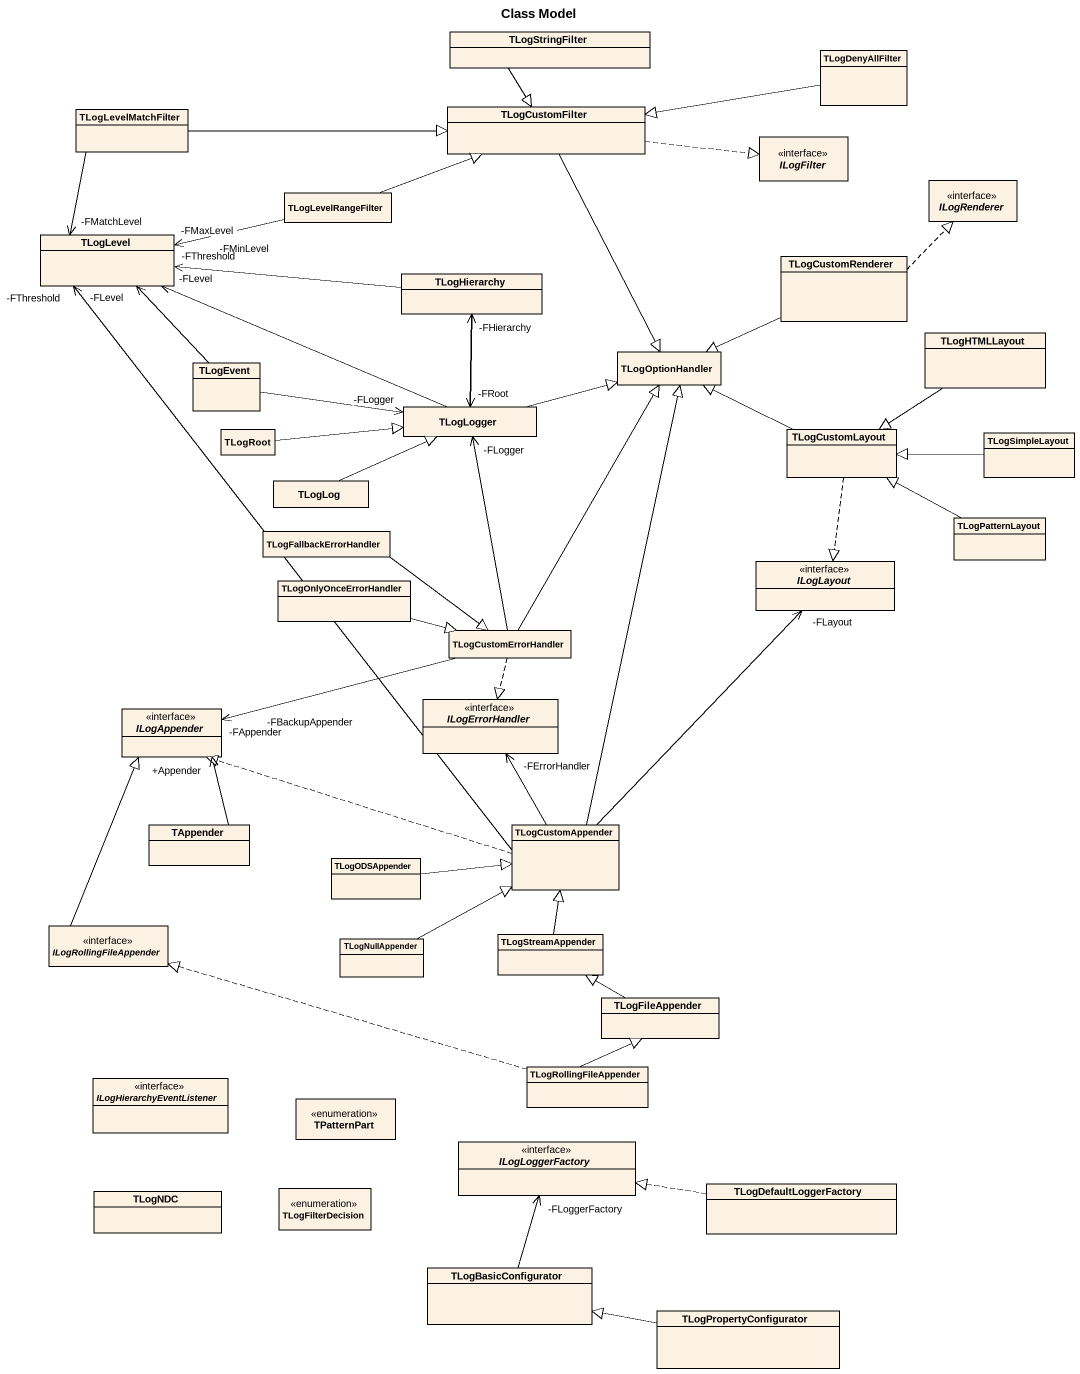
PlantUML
@startuml
title Class Model
hide circle
hide empty members
class TLogStringFilter
class TLogDenyAllFilter
class TLogLevelMatchFilter
class TLogCustomFilter
interface ILogFilter
class TLogLevelRangeFilter
interface ILogRenderer
class TLogLevel
class TLogHierarchy
class TLogCustomRenderer
class TLogEvent
class TLogOptionHandler
class TLogHTMLLayout
class TLogLogger
class TLogRoot
class TLogCustomLayout
class TLogSimpleLayout
class TLogLog
class TLogFallbackErrorHandler
class TLogPatternLayout
interface ILogLayout
class TLogOnlyOnceErrorHandler
class TLogCustomErrorHandler
interface ILogErrorHandler
interface ILogAppender
class TAppender
class TLogCustomAppender
class TLogODSAppender
interface ILogRollingFileAppender
class TLogNullAppender
class TLogStreamAppender
class TLogFileAppender
interface ILogHierarchyEventListener
class TLogRollingFileAppender
enum TPatternPart
interface ILogLoggerFactory
class TLogNDC
enum TLogFilterDecision
class TLogDefaultLoggerFactory
class TLogBasicConfigurator
class TLogPropertyConfigurator
TLogStringFilter --|> TLogCustomFilter
TLogDenyAllFilter -left-|> TLogCustomFilter
TLogLevelMatchFilter -right-|> TLogCustomFilter
TLogLevelMatchFilter --> "-FMatchLevel" TLogLevel
TLogCustomFilter .right.|> ILogFilter
TLogCustomFilter --|> TLogOptionHandler
TLogLevelRangeFilter -right-|> TLogCustomFilter
TLogLevelRangeFilter -left-> "-FMaxLevel" TLogLevel
TLogLevelRangeFilter -left-> "-FMinLevel" TLogLevel
TLogHierarchy -left-> "-FThreshold" TLogLevel
TLogHierarchy --> "-FRoot" TLogLogger
TLogCustomRenderer .up.|> ILogRenderer
TLogCustomRenderer -left-|> TLogOptionHandler
TLogEvent -up-> "-FLevel" TLogLevel
TLogEvent -right-> "-FLogger" TLogLogger
TLogHTMLLayout --|> TLogCustomLayout
TLogLogger -left-> "-FLevel" TLogLevel
TLogLogger -up-> "-FHierarchy" TLogHierarchy
TLogLogger -right-|> TLogOptionHandler
TLogRoot -right-|> TLogLogger
TLogCustomLayout -left-|> TLogOptionHandler
TLogCustomLayout ..|> ILogLayout
TLogSimpleLayout -left-|> TLogCustomLayout
TLogLog -right-|> TLogLogger
TLogFallbackErrorHandler -right-|> TLogCustomErrorHandler
TLogPatternLayout -left-|> TLogCustomLayout
TLogOnlyOnceErrorHandler -right-|> TLogCustomErrorHandler
TLogCustomErrorHandler -up-|> TLogOptionHandler
TLogCustomErrorHandler -up-> "-FLogger" TLogLogger
TLogCustomErrorHandler ..|> ILogErrorHandler
TLogCustomErrorHandler -left-> "-FAppender" ILogAppender
TLogCustomErrorHandler -left-> "-FBackupAppender" ILogAppender
TAppender -up-> "+Appender" ILogAppender
TLogCustomAppender -up-> "-FThreshold" TLogLevel
TLogCustomAppender -up-|> TLogOptionHandler
TLogCustomAppender -up-> "-FLayout" ILogLayout
TLogCustomAppender -up-> "-FErrorHandler" ILogErrorHandler
TLogCustomAppender .left.|> ILogAppender
TLogODSAppender -right-|> TLogCustomAppender
ILogRollingFileAppender -up-|> ILogAppender
TLogNullAppender -right-|> TLogCustomAppender
TLogStreamAppender -up-|> TLogCustomAppender
TLogFileAppender -left-|> TLogStreamAppender
TLogRollingFileAppender .left.|> ILogRollingFileAppender
TLogRollingFileAppender -up-|> TLogFileAppender
TLogDefaultLoggerFactory .left.|> ILogLoggerFactory
TLogBasicConfigurator -up-> "-FLoggerFactory" ILogLoggerFactory
TLogPropertyConfigurator -left-|> TLogBasicConfigurator
@enduml
